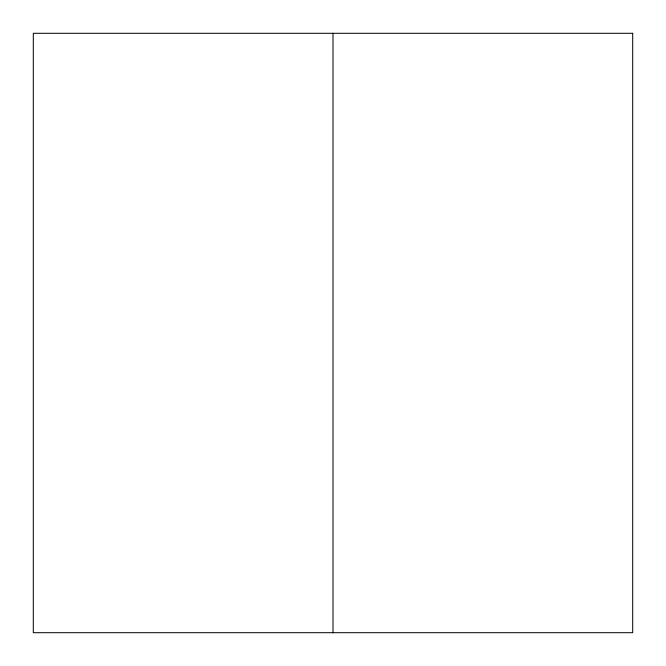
<?xml version="1.0" encoding="UTF-8"?>
<svg xmlns="http://www.w3.org/2000/svg" width="666" height="666" viewBox="0 0 666 666"><rect width="100%" height="100%" fill="white"/><g stroke="black" fill="none" stroke-linecap="round" stroke-linejoin="round"><path stroke-width="1" d="M333 33.3L333 632.7M632.7 33.3L33.3 33.3L33.3 632.7L632.7 632.7L632.7 33.3"/></g></svg>
